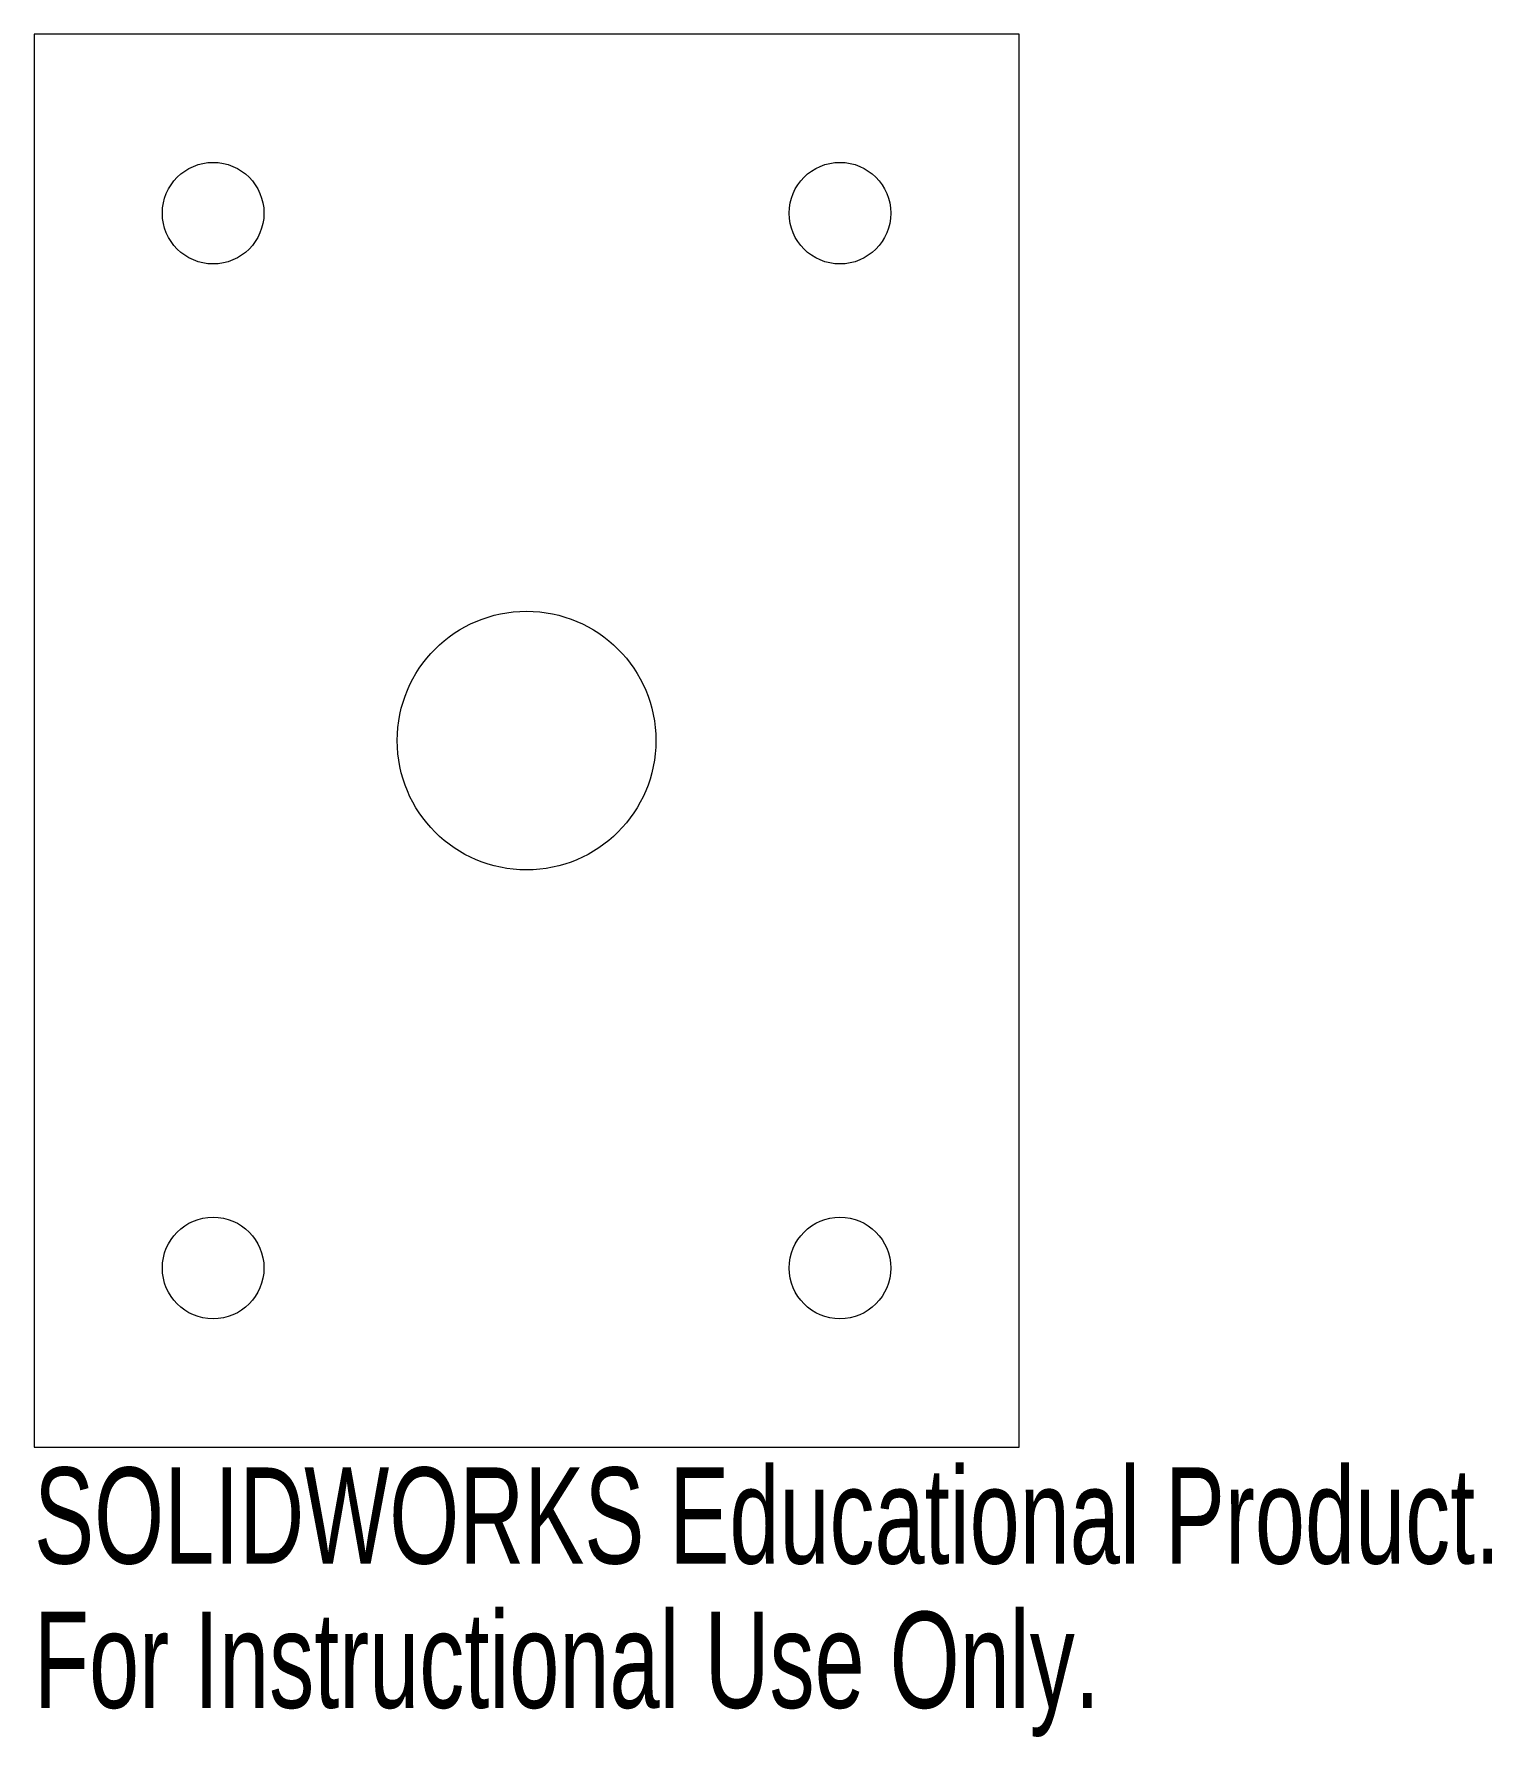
# Model space of a CAD drawing. Header units: millimetres. Extents: x 0 to 73.3, y -14.6 to 71.
import ezdxf

# ---------------------------------------------------------------- set-up
doc = ezdxf.new("R2010")
doc.units = ezdxf.units.MM
doc.styles.add('SLDTEXTSTYLE0', font='TXT', dxfattribs={"width": 0.7})

msp = doc.modelspace()

# ---------------------------------------------------------------- linework, layer by layer
at = {"color": 7, "linetype": 'Continuous', "lineweight": 15}
for p, q in [((0, 71), (0, 0)), ((49.5, 71), (0, 71)), ((49.5, 0), (49.5, 71)), ((0, 0), (49.5, 0))]:
    msp.add_line(p, q, dxfattribs=at)
for centre, radius in [((9, 62), 2.553), ((40.5, 62), 2.553), ((24.75, 35.5), 6.5), ((9, 9), 2.553), ((40.5, 9), 2.553)]:
    msp.add_circle(centre, radius, dxfattribs=at)

# ---------------------------------------------------------------- texts
at = {"color": 7, "linetype": 'Continuous', "char_height": 4.83362, "attachment_point": 1, "style": 'SLDTEXTSTYLE0'}
for s, insert in [('SOLIDWORKS Educational Product.', (0, -1.02)), ('For Instructional Use Only.', (0, -8.27))]:
    msp.add_mtext(s, dxfattribs=dict(at, insert=insert))

doc.saveas('drawing.dxf')
